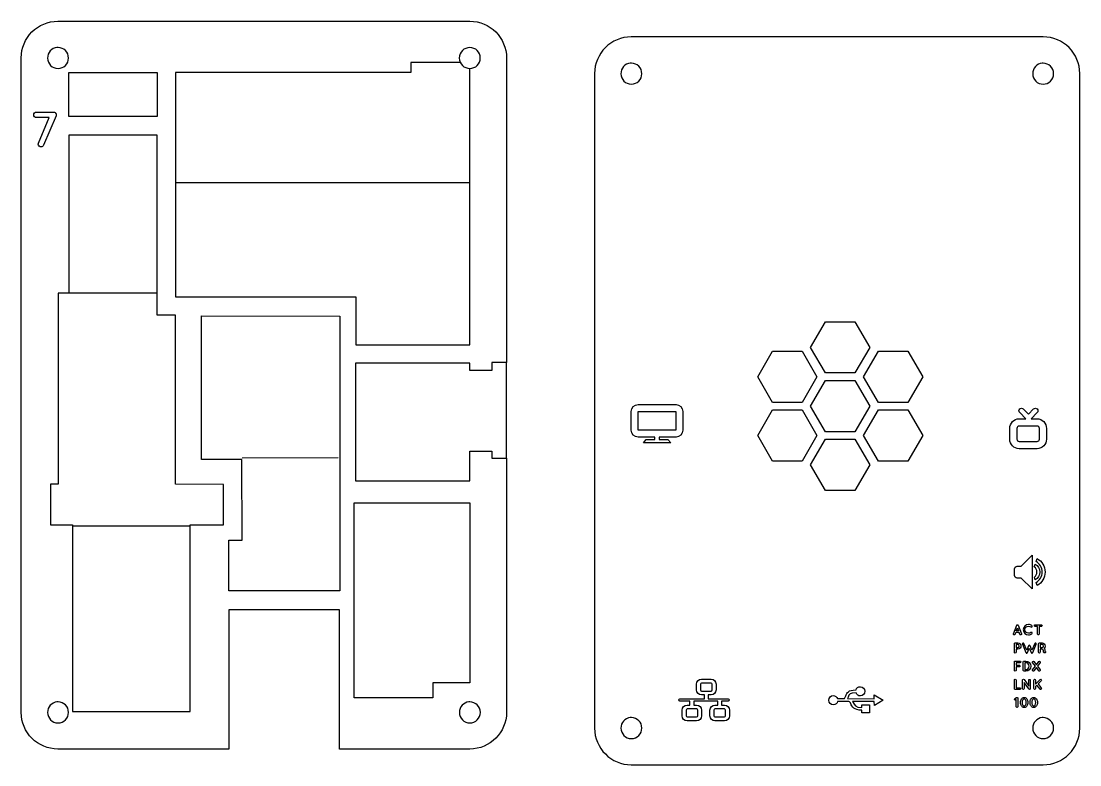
# Model space of a CAD drawing. Header units: millimetres. Extents: x -1309 to 1857, y -1546 to 39.
# Drawn here: x -424.3 to -280.3, y -478.2 to -377.1 of the extents above; entities that cross this region are included whole.
import ezdxf

# ---------------------------------------------------------------- set-up
doc = ezdxf.new("R2010")
doc.units = ezdxf.units.MM
doc.header["$LTSCALE"] = 0.5
doc.layers.add('svg6375', color=7, linetype='Continuous')

msp = doc.modelspace()

# ---------------------------------------------------------------- linework, layer by layer
at = {"layer": 'svg6375'}
for p, q in [((-417.8, -384.07), (-405.8, -384.07)), ((-417.8, -390.05), (-417.8, -384.07)), ((-417.8, -384.07), (-417.8, -384.07)), ((-405.8, -384.07), (-405.8, -390.05)), ((-405.8, -390.05), (-417.8, -390.05))]:
    msp.add_line(p, q, dxfattribs=at)
for points in [[(-364.57, -382.67), (-371.29, -382.67), (-371.29, -384.07), (-403.31, -384.07), (-403.31, -414.56), (-378.8, -414.56), (-378.79, -421.07), (-363.29, -421.07), (-363.29, -383.5)], [(-396.79, -440.07), (-403.3, -440.06), (-403.3, -436.57), (-403.3, -429.98), (-403.3, -417.06), (-403.3, -417.06), (-405.8, -417.06), (-405.8, -392.55), (-417.8, -392.55), (-417.8, -414.07), (-419.29, -414.07), (-419.29, -429.98), (-419.29, -436.57), (-419.29, -440.06), (-420.3, -440.06), (-420.3, -445.57), (-417.31, -445.57), (-417.31, -454.56), (-417.3, -454.56), (-417.31, -470.98), (-401.3, -470.98), (-401.3, -454.56), (-401.3, -448.07), (-401.3, -445.58), (-396.79, -445.58), (-396.79, -440.07)], [(-363.33, -399.04), (-403.35, -399.04)], [(-405.8, -414.07), (-417.8, -414.07)], [(-399.77, -417.13), (-380.95, -417.19), (-380.95, -454.56), (-396.05, -454.56), (-396.05, -447.64), (-394.25, -447.64), (-394.27, -436.69), (-399.79, -436.69), (-399.77, -417.13)], [(-314.92, -424.91), (-316.93, -421.43), (-314.92, -417.94), (-310.9, -417.94), (-308.89, -421.43), (-310.9, -424.91), (-314.92, -424.91)], [(-322.12, -428.91), (-324.13, -425.43), (-322.12, -421.94), (-318.1, -421.94), (-316.09, -425.43), (-318.1, -428.91), (-322.12, -428.91)], [(-307.72, -428.91), (-309.73, -425.43), (-307.72, -421.94), (-303.7, -421.94), (-301.69, -425.43), (-303.7, -428.91), (-307.72, -428.91)], [(-358.29, -436.5), (-358.29, -423.49)], [(-314.92, -432.91), (-316.93, -429.43), (-314.92, -425.94), (-310.9, -425.94), (-308.89, -429.43), (-310.9, -432.91), (-314.92, -432.91)], [(-335.25, -430.15), (-335.25, -432.69), (-340.39, -432.7), (-340.4, -430.16), (-335.25, -430.15)], [(-322.12, -436.91), (-324.13, -433.43), (-322.12, -429.94), (-318.1, -429.94), (-316.09, -433.43), (-318.1, -436.91), (-322.12, -436.91)], [(-307.72, -436.91), (-309.73, -433.43), (-307.72, -429.94), (-303.7, -429.94), (-301.69, -433.43), (-303.7, -436.91), (-307.72, -436.91)], [(-314.92, -440.91), (-316.93, -437.43), (-314.92, -433.94), (-310.9, -433.94), (-308.89, -437.43), (-310.9, -440.91), (-314.92, -440.91)], [(-381.2, -436.47), (-394.25, -436.52)], [(-379, -442.58), (-363.29, -442.57), (-363.29, -467.07), (-368.3, -467.07), (-368.3, -469.08), (-379, -469.08), (-379, -442.58)], [(-401.3, -445.73), (-417.23, -445.73)], [(-288.96, -460), (-288.8, -459.58), (-288.64, -460), (-288.96, -460)]]:
    msp.add_lwpolyline(points, dxfattribs=at)
for points, knots in [([(-419.3, -377.07), (-422.05, -377.07), (-424.3, -379.32), (-424.3, -382.07), (-424.3, -382.07), (-424.3, -471.08), (-424.3, -471.08), (-424.3, -473.83), (-422.05, -476.07), (-419.3, -476.07), (-419.3, -476.07), (-396.05, -476.07), (-396.05, -476.07), (-396.05, -476.07), (-396.05, -457.12), (-396.05, -457.12), (-396.05, -457.12), (-381, -457.12), (-381, -457.12), (-381, -457.12), (-381, -476.07), (-381, -476.07), (-381, -476.07), (-363.29, -476.07), (-363.29, -476.07), (-360.54, -476.07), (-358.29, -473.82), (-358.29, -471.07), (-358.29, -471.07), (-358.29, -436.5), (-358.29, -436.5), (-358.29, -436.5), (-360.29, -436.5), (-360.29, -436.5), (-360.29, -436.5), (-360.29, -435.55), (-360.29, -435.55), (-360.29, -435.55), (-363.29, -435.55), (-363.29, -435.55), (-363.29, -435.55), (-363.3, -439.58), (-363.3, -439.58), (-363.3, -439.58), (-378.84, -439.58), (-378.84, -439.58), (-378.84, -439.58), (-378.83, -423.57), (-378.83, -423.57), (-378.83, -423.57), (-363.29, -423.57), (-363.29, -423.57), (-363.29, -423.57), (-363.29, -424.6), (-363.29, -424.6), (-363.29, -424.6), (-360.29, -424.6), (-360.29, -424.6), (-360.29, -424.6), (-360.29, -423.49), (-360.29, -423.49), (-360.29, -423.49), (-358.29, -423.49), (-358.29, -423.49), (-358.29, -423.49), (-358.29, -382.07), (-358.29, -382.07), (-358.29, -379.32), (-360.54, -377.07), (-363.29, -377.07), (-363.29, -377.07), (-419.3, -377.07), (-419.3, -377.07)], [0, 0, 0, 0, 1, 1, 1, 2, 2, 2, 3, 3, 3, 4, 4, 4, 5, 5, 5, 6, 6, 6, 7, 7, 7, 8, 8, 8, 9, 9, 9, 10, 10, 10, 11, 11, 11, 12, 12, 12, 13, 13, 13, 14, 14, 14, 15, 15, 15, 16, 16, 16, 17, 17, 17, 18, 18, 18, 19, 19, 19, 20, 20, 20, 21, 21, 21, 22, 22, 22, 23, 23, 23, 24, 24, 24, 24]), ([(-419.43, -380.65), (-419.38, -380.64), (-419.33, -380.65), (-419.28, -380.65), (-418.49, -380.65), (-417.86, -381.29), (-417.86, -382.08), (-417.86, -382.86), (-418.49, -383.5), (-419.28, -383.5), (-420.07, -383.5), (-420.71, -382.86), (-420.71, -382.08), (-420.71, -381.34), (-420.15, -380.72), (-419.43, -380.65)], [0, 0, 0, 0, 1, 1, 1, 2, 2, 2, 3, 3, 3, 4, 4, 4, 5, 5, 5, 5]), ([(-363.28, -380.65), (-362.5, -380.65), (-361.86, -381.29), (-361.86, -382.08), (-361.86, -382.86), (-362.5, -383.5), (-363.28, -383.5), (-364.07, -383.5), (-364.71, -382.86), (-364.71, -382.08), (-364.71, -381.29), (-364.07, -380.65), (-363.28, -380.65)], [0, 0, 0, 0, 1, 1, 1, 2, 2, 2, 3, 3, 3, 4, 4, 4, 4]), ([(-341.46, -382.78), (-341.41, -382.78), (-341.36, -382.78), (-341.31, -382.78), (-340.52, -382.78), (-339.89, -383.42), (-339.89, -384.21), (-339.89, -385), (-340.52, -385.63), (-341.31, -385.63), (-342.1, -385.63), (-342.74, -385), (-342.74, -384.21), (-342.74, -383.47), (-342.18, -382.85), (-341.46, -382.78), (-341.46, -382.78), (-341.46, -382.78), (-341.46, -382.78)], [0, 0, 0, 0, 1, 1, 1, 2, 2, 2, 3, 3, 3, 4, 4, 4, 5, 5, 5, 6, 6, 6, 6]), ([(-285.46, -382.78), (-285.41, -382.78), (-285.36, -382.78), (-285.31, -382.78), (-284.53, -382.78), (-283.88, -383.42), (-283.88, -384.21), (-283.88, -385), (-284.53, -385.64), (-285.31, -385.64), (-286.1, -385.64), (-286.73, -385), (-286.73, -384.21), (-286.73, -383.47), (-286.18, -382.85), (-285.46, -382.78)], [0, 0, 0, 0, 1, 1, 1, 2, 2, 2, 3, 3, 3, 4, 4, 4, 5, 5, 5, 5]), ([(-419.54, -389.87), (-419.53, -389.82), (-419.53, -389.77), (-419.54, -389.72), (-419.54, -389.71), (-419.54, -389.7), (-419.55, -389.69), (-419.55, -389.68), (-419.56, -389.66), (-419.56, -389.65), (-419.57, -389.64), (-419.58, -389.63), (-419.58, -389.62), (-419.58, -389.61), (-419.59, -389.59), (-419.6, -389.59), (-419.6, -389.58), (-419.61, -389.57), (-419.62, -389.56), (-419.63, -389.55), (-419.64, -389.54), (-419.65, -389.53), (-419.65, -389.52), (-419.66, -389.51), (-419.67, -389.5), (-419.68, -389.5), (-419.69, -389.49), (-419.69, -389.48), (-419.74, -389.46), (-419.79, -389.44), (-419.84, -389.43), (-419.86, -389.42), (-419.88, -389.42), (-419.9, -389.42), (-419.9, -389.42), (-422.23, -389.42), (-422.23, -389.42), (-422.43, -389.42), (-422.6, -389.59), (-422.6, -389.8), (-422.6, -390), (-422.43, -390.18), (-422.23, -390.18), (-422.23, -390.18), (-420.48, -390.18), (-420.48, -390.18), (-420.48, -390.18), (-421.94, -393.65), (-421.94, -393.65), (-422.02, -393.83), (-421.93, -394.05), (-421.74, -394.14), (-421.69, -394.16), (-421.64, -394.16), (-421.6, -394.16), (-421.44, -394.16), (-421.31, -394.08), (-421.25, -393.94), (-421.25, -393.94), (-419.56, -389.94), (-419.56, -389.94), (-419.55, -389.92), (-419.54, -389.9), (-419.54, -389.87)], [0, 0, 0, 0, 1, 1, 1, 2, 2, 2, 3, 3, 3, 4, 4, 4, 5, 5, 5, 6, 6, 6, 7, 7, 7, 8, 8, 8, 9, 9, 9, 10, 10, 10, 11, 11, 11, 12, 12, 12, 13, 13, 13, 14, 14, 14, 15, 15, 15, 16, 16, 16, 17, 17, 17, 18, 18, 18, 19, 19, 19, 20, 20, 20, 21, 21, 21, 21]), ([(-340.4, -429.21), (-340.9, -429.21), (-341.32, -429.63), (-341.32, -430.15), (-341.32, -430.15), (-341.32, -432.7), (-341.32, -432.7), (-341.32, -433.22), (-340.9, -433.65), (-340.4, -433.65), (-340.4, -433.65), (-338.13, -433.65), (-338.13, -433.65), (-338.13, -433.65), (-338.13, -433.95), (-338.13, -433.95), (-338.13, -433.95), (-339.3, -433.95), (-339.3, -433.95), (-339.3, -433.95), (-339.67, -434.4), (-339.67, -434.4), (-339.67, -434.4), (-335.96, -434.4), (-335.96, -434.4), (-335.96, -434.4), (-336.34, -433.95), (-336.34, -433.95), (-336.34, -433.95), (-337.51, -433.95), (-337.51, -433.95), (-337.51, -433.95), (-337.51, -433.65), (-337.51, -433.65), (-337.51, -433.65), (-335.24, -433.65), (-335.24, -433.65), (-334.73, -433.65), (-334.32, -433.22), (-334.32, -432.7), (-334.32, -432.7), (-334.32, -430.15), (-334.32, -430.15), (-334.32, -429.63), (-334.73, -429.21), (-335.24, -429.21), (-335.24, -429.21), (-340.4, -429.21), (-340.4, -429.21)], [0, 0, 0, 0, 1, 1, 1, 2, 2, 2, 3, 3, 3, 4, 4, 4, 5, 5, 5, 6, 6, 6, 7, 7, 7, 8, 8, 8, 9, 9, 9, 10, 10, 10, 11, 11, 11, 12, 12, 12, 13, 13, 13, 14, 14, 14, 15, 15, 15, 16, 16, 16, 16]), ([(-288.26, -429.71), (-288.35, -429.71), (-288.43, -429.74), (-288.5, -429.81), (-288.63, -429.95), (-288.63, -430.17), (-288.5, -430.31), (-288.5, -430.31), (-287.68, -431.14), (-287.68, -431.14), (-287.68, -431.14), (-288.57, -431.14), (-288.57, -431.14), (-289.27, -431.14), (-289.85, -431.74), (-289.85, -432.46), (-289.85, -432.46), (-289.85, -433.91), (-289.85, -433.91), (-289.85, -434.63), (-289.27, -435.22), (-288.57, -435.22), (-288.57, -435.22), (-286.14, -435.22), (-286.14, -435.22), (-285.43, -435.22), (-284.86, -434.63), (-284.86, -433.91), (-284.86, -433.91), (-284.86, -432.46), (-284.86, -432.46), (-284.86, -431.74), (-285.43, -431.14), (-286.14, -431.14), (-286.14, -431.14), (-286.95, -431.14), (-286.95, -431.14), (-286.95, -431.14), (-286.13, -430.31), (-286.13, -430.31), (-285.99, -430.17), (-285.99, -429.95), (-286.13, -429.81), (-286.26, -429.68), (-286.48, -429.68), (-286.61, -429.81), (-286.61, -429.81), (-287.32, -430.54), (-287.32, -430.54), (-287.32, -430.54), (-288.01, -429.81), (-288.01, -429.81), (-288.08, -429.74), (-288.17, -429.71), (-288.26, -429.71)], [0, 0, 0, 0, 1, 1, 1, 2, 2, 2, 3, 3, 3, 4, 4, 4, 5, 5, 5, 6, 6, 6, 7, 7, 7, 8, 8, 8, 9, 9, 9, 10, 10, 10, 11, 11, 11, 12, 12, 12, 13, 13, 13, 14, 14, 14, 15, 15, 15, 16, 16, 16, 17, 17, 17, 18, 18, 18, 18]), ([(-288.57, -432.13), (-288.57, -432.13), (-286.14, -432.13), (-286.14, -432.13), (-285.96, -432.13), (-285.82, -432.28), (-285.82, -432.46), (-285.82, -432.46), (-285.82, -433.91), (-285.82, -433.91), (-285.82, -434.09), (-285.96, -434.23), (-286.14, -434.23), (-286.14, -434.23), (-288.57, -434.23), (-288.57, -434.23), (-288.74, -434.23), (-288.89, -434.08), (-288.89, -433.91), (-288.89, -433.91), (-288.89, -432.46), (-288.89, -432.46), (-288.89, -432.28), (-288.74, -432.13), (-288.57, -432.13)], [0, 0, 0, 0, 1, 1, 1, 2, 2, 2, 3, 3, 3, 4, 4, 4, 5, 5, 5, 6, 6, 6, 7, 7, 7, 8, 8, 8, 8]), ([(-288.32, -451.21), (-288.32, -451.21), (-288.85, -451.21), (-288.85, -451.21), (-289.04, -451.21), (-289.2, -451.37), (-289.2, -451.56), (-289.2, -451.56), (-289.2, -452.45), (-289.2, -452.45), (-289.2, -452.65), (-289.04, -452.81), (-288.85, -452.81), (-288.85, -452.81), (-288.3, -452.81), (-288.3, -452.81), (-288.3, -452.81), (-286.8, -454.26), (-286.8, -454.26), (-286.8, -454.26), (-286.8, -449.71), (-286.8, -449.71), (-286.8, -449.71), (-288.32, -451.19), (-288.32, -451.19), (-288.32, -451.19), (-288.32, -451.21), (-288.32, -451.21)], [0, 0, 0, 0, 1, 1, 1, 2, 2, 2, 3, 3, 3, 4, 4, 4, 5, 5, 5, 6, 6, 6, 7, 7, 7, 8, 8, 8, 9, 9, 9, 9]), ([(-286.13, -450.17), (-286.13, -450.17), (-286.27, -450.56), (-286.27, -450.56), (-285.78, -450.84), (-285.44, -451.37), (-285.44, -451.99), (-285.44, -452.6), (-285.78, -453.13), (-286.26, -453.41), (-286.26, -453.41), (-286.13, -453.81), (-286.13, -453.81), (-285.49, -453.48), (-285.04, -452.78), (-285.04, -451.99), (-285.04, -451.19), (-285.49, -450.51), (-286.13, -450.17)], [0, 0, 0, 0, 1, 1, 1, 2, 2, 2, 3, 3, 3, 4, 4, 4, 5, 5, 5, 6, 6, 6, 6]), ([(-285.78, -451.99), (-285.78, -451.53), (-286.03, -451.13), (-286.39, -450.92), (-286.39, -450.92), (-286.52, -451.28), (-286.52, -451.28), (-286.3, -451.44), (-286.15, -451.7), (-286.15, -451.99), (-286.15, -452.27), (-286.29, -452.52), (-286.5, -452.67), (-286.5, -452.67), (-286.38, -453.05), (-286.38, -453.05), (-286.02, -452.84), (-285.78, -452.44), (-285.78, -451.99)], [0, 0, 0, 0, 1, 1, 1, 2, 2, 2, 3, 3, 3, 4, 4, 4, 5, 5, 5, 6, 6, 6, 6]), ([(-288.46, -460.48), (-288.45, -460.52), (-288.41, -460.55), (-288.36, -460.55), (-288.35, -460.55), (-288.34, -460.54), (-288.33, -460.54), (-288.27, -460.52), (-288.24, -460.45), (-288.26, -460.4), (-288.26, -460.4), (-288.7, -459.23), (-288.7, -459.23), (-288.71, -459.19), (-288.76, -459.16), (-288.8, -459.16), (-288.85, -459.16), (-288.89, -459.19), (-288.91, -459.23), (-288.91, -459.23), (-289.34, -460.4), (-289.34, -460.4), (-289.36, -460.45), (-289.34, -460.52), (-289.28, -460.54), (-289.27, -460.54), (-289.25, -460.55), (-289.24, -460.55), (-289.2, -460.55), (-289.16, -460.52), (-289.14, -460.48), (-289.14, -460.48), (-289.04, -460.22), (-289.04, -460.22), (-289.04, -460.22), (-288.56, -460.22), (-288.56, -460.22), (-288.56, -460.22), (-288.46, -460.48), (-288.46, -460.48)], [0, 0, 0, 0, 1, 1, 1, 2, 2, 2, 3, 3, 3, 4, 4, 4, 5, 5, 5, 6, 6, 6, 7, 7, 7, 8, 8, 8, 9, 9, 9, 10, 10, 10, 11, 11, 11, 12, 12, 12, 13, 13, 13, 13]), ([(-287.29, -460.55), (-287.12, -460.55), (-286.96, -460.49), (-286.83, -460.39), (-286.79, -460.35), (-286.78, -460.28), (-286.81, -460.23), (-286.85, -460.19), (-286.93, -460.18), (-286.97, -460.21), (-287.06, -460.28), (-287.17, -460.32), (-287.29, -460.32), (-287.43, -460.32), (-287.55, -460.26), (-287.65, -460.18), (-287.74, -460.09), (-287.79, -459.97), (-287.79, -459.83), (-287.79, -459.7), (-287.74, -459.58), (-287.65, -459.49), (-287.55, -459.4), (-287.43, -459.35), (-287.29, -459.35), (-287.17, -459.35), (-287.06, -459.39), (-286.97, -459.46), (-286.93, -459.49), (-286.85, -459.48), (-286.81, -459.43), (-286.78, -459.39), (-286.79, -459.32), (-286.83, -459.28), (-286.96, -459.18), (-287.12, -459.12), (-287.29, -459.12), (-287.69, -459.13), (-288.01, -459.44), (-288.02, -459.83), (-288.01, -460.23), (-287.69, -460.54), (-287.29, -460.54)], [0, 0, 0, 0, 1, 1, 1, 2, 2, 2, 3, 3, 3, 4, 4, 4, 5, 5, 5, 6, 6, 6, 7, 7, 7, 8, 8, 8, 9, 9, 9, 10, 10, 10, 11, 11, 11, 12, 12, 12, 13, 13, 13, 14, 14, 14, 14]), ([(-285.44, -459.27), (-285.44, -459.21), (-285.49, -459.16), (-285.55, -459.16), (-285.55, -459.16), (-286.39, -459.16), (-286.39, -459.16), (-286.45, -459.16), (-286.5, -459.21), (-286.5, -459.27), (-286.5, -459.33), (-286.45, -459.38), (-286.39, -459.38), (-286.39, -459.38), (-286.08, -459.38), (-286.08, -459.38), (-286.08, -459.38), (-286.08, -460.44), (-286.08, -460.44), (-286.08, -460.5), (-286.03, -460.54), (-285.97, -460.54), (-285.91, -460.54), (-285.86, -460.5), (-285.86, -460.44), (-285.86, -460.44), (-285.86, -459.38), (-285.86, -459.38), (-285.86, -459.38), (-285.55, -459.38), (-285.55, -459.38), (-285.49, -459.38), (-285.44, -459.33), (-285.44, -459.27)], [0, 0, 0, 0, 1, 1, 1, 2, 2, 2, 3, 3, 3, 4, 4, 4, 5, 5, 5, 6, 6, 6, 7, 7, 7, 8, 8, 8, 9, 9, 9, 10, 10, 10, 11, 11, 11, 11]), ([(-288.33, -462.06), (-288.33, -461.82), (-288.52, -461.63), (-288.75, -461.63), (-288.75, -461.63), (-289.11, -461.63), (-289.11, -461.63), (-289.11, -461.63), (-289.11, -461.63), (-289.11, -461.63), (-289.17, -461.63), (-289.22, -461.68), (-289.22, -461.74), (-289.22, -461.74), (-289.22, -462.91), (-289.22, -462.91), (-289.22, -462.97), (-289.17, -463.01), (-289.11, -463.01), (-289.05, -463.01), (-289, -462.97), (-289, -462.91), (-289, -462.91), (-289, -462.48), (-289, -462.48), (-289, -462.48), (-288.76, -462.48), (-288.76, -462.48), (-288.52, -462.48), (-288.33, -462.29), (-288.33, -462.06)], [0, 0, 0, 0, 1, 1, 1, 2, 2, 2, 3, 3, 3, 4, 4, 4, 5, 5, 5, 6, 6, 6, 7, 7, 7, 8, 8, 8, 9, 9, 9, 10, 10, 10, 10]), ([(-289, -461.85), (-289, -461.85), (-288.76, -461.85), (-288.76, -461.85), (-288.64, -461.85), (-288.55, -461.94), (-288.55, -462.06), (-288.55, -462.17), (-288.64, -462.26), (-288.76, -462.26), (-288.76, -462.26), (-289, -462.26), (-289, -462.26), (-289, -462.26), (-289, -461.85), (-289, -461.85)], [0, 0, 0, 0, 1, 1, 1, 2, 2, 2, 3, 3, 3, 4, 4, 4, 5, 5, 5, 5]), ([(-286.31, -461.66), (-286.37, -461.63), (-286.43, -461.66), (-286.45, -461.71), (-286.45, -461.71), (-286.84, -462.63), (-286.84, -462.63), (-286.84, -462.63), (-287.09, -462.02), (-287.09, -462.02), (-287.11, -461.98), (-287.15, -461.95), (-287.2, -461.95), (-287.24, -461.95), (-287.28, -461.98), (-287.3, -462.02), (-287.3, -462.02), (-287.55, -462.63), (-287.55, -462.63), (-287.55, -462.63), (-287.94, -461.71), (-287.94, -461.71), (-287.96, -461.66), (-288.03, -461.63), (-288.08, -461.66), (-288.14, -461.68), (-288.16, -461.74), (-288.14, -461.8), (-288.14, -461.8), (-287.65, -462.95), (-287.65, -462.95), (-287.65, -462.95), (-287.65, -462.96), (-287.64, -462.97), (-287.64, -462.97), (-287.64, -462.97), (-287.64, -462.97), (-287.64, -462.97), (-287.64, -462.98), (-287.63, -462.98), (-287.63, -462.98), (-287.63, -462.98), (-287.63, -462.98), (-287.62, -462.99), (-287.62, -462.99), (-287.62, -463), (-287.62, -463), (-287.61, -463), (-287.61, -463), (-287.61, -463), (-287.6, -463), (-287.6, -463.01), (-287.59, -463.01), (-287.59, -463.01), (-287.59, -463.01), (-287.59, -463.01), (-287.58, -463.01), (-287.58, -463.01), (-287.58, -463.01), (-287.57, -463.01), (-287.57, -463.01), (-287.57, -463.01), (-287.56, -463.01), (-287.55, -463.01), (-287.55, -463.01), (-287.54, -463.01), (-287.53, -463.01), (-287.53, -463.01), (-287.53, -463.01), (-287.53, -463.01), (-287.52, -463.01), (-287.52, -463.01), (-287.51, -463.01), (-287.51, -463.01), (-287.51, -463.01), (-287.51, -463.01), (-287.51, -463.01), (-287.51, -463.01), (-287.51, -463.01), (-287.5, -463), (-287.5, -463), (-287.49, -463), (-287.49, -463), (-287.49, -463), (-287.49, -463), (-287.48, -462.99), (-287.48, -462.99), (-287.48, -462.98), (-287.48, -462.98), (-287.47, -462.98), (-287.47, -462.98), (-287.47, -462.98), (-287.46, -462.97), (-287.46, -462.97), (-287.46, -462.97), (-287.46, -462.97), (-287.46, -462.97), (-287.45, -462.96), (-287.45, -462.95), (-287.45, -462.95), (-287.45, -462.95), (-287.19, -462.33), (-287.19, -462.33), (-287.19, -462.33), (-286.93, -462.95), (-286.93, -462.95), (-286.93, -462.95), (-286.93, -462.96), (-286.92, -462.97), (-286.92, -462.97), (-286.92, -462.97), (-286.92, -462.97), (-286.92, -462.97), (-286.91, -462.98), (-286.91, -462.98), (-286.91, -462.98), (-286.91, -462.98), (-286.91, -462.98), (-286.9, -462.99), (-286.9, -462.99), (-286.89, -463), (-286.89, -463), (-286.89, -463), (-286.89, -463), (-286.89, -463), (-286.88, -463), (-286.87, -463.01), (-286.87, -463.01), (-286.87, -463.01), (-286.87, -463.01), (-286.87, -463.01), (-286.86, -463.01), (-286.86, -463.01), (-286.86, -463.01), (-286.85, -463.01), (-286.85, -463.01), (-286.84, -463.01), (-286.84, -463.01), (-286.83, -463.01), (-286.82, -463.01), (-286.82, -463.01), (-286.81, -463.01), (-286.81, -463.01), (-286.81, -463.01), (-286.81, -463.01), (-286.8, -463.01), (-286.8, -463.01), (-286.79, -463.01), (-286.79, -463.01), (-286.79, -463.01), (-286.79, -463.01), (-286.79, -463.01), (-286.79, -463.01), (-286.79, -463.01), (-286.78, -463), (-286.77, -463), (-286.77, -463), (-286.77, -463), (-286.77, -463), (-286.77, -463), (-286.76, -462.99), (-286.76, -462.99), (-286.75, -462.98), (-286.75, -462.98), (-286.75, -462.98), (-286.75, -462.98), (-286.74, -462.98), (-286.74, -462.97), (-286.74, -462.97), (-286.74, -462.97), (-286.74, -462.97), (-286.74, -462.97), (-286.73, -462.96), (-286.73, -462.95), (-286.73, -462.95), (-286.73, -462.95), (-286.24, -461.8), (-286.24, -461.8), (-286.22, -461.74), (-286.24, -461.68), (-286.3, -461.66)], [0, 0, 0, 0, 1, 1, 1, 2, 2, 2, 3, 3, 3, 4, 4, 4, 5, 5, 5, 6, 6, 6, 7, 7, 7, 8, 8, 8, 9, 9, 9, 10, 10, 10, 11, 11, 11, 12, 12, 12, 13, 13, 13, 14, 14, 14, 15, 15, 15, 16, 16, 16, 17, 17, 17, 18, 18, 18, 19, 19, 19, 20, 20, 20, 21, 21, 21, 22, 22, 22, 23, 23, 23, 24, 24, 24, 25, 25, 25, 26, 26, 26, 27, 27, 27, 28, 28, 28, 29, 29, 29, 30, 30, 30, 31, 31, 31, 32, 32, 32, 33, 33, 33, 34, 34, 34, 35, 35, 35, 36, 36, 36, 37, 37, 37, 38, 38, 38, 39, 39, 39, 40, 40, 40, 41, 41, 41, 42, 42, 42, 43, 43, 43, 44, 44, 44, 45, 45, 45, 46, 46, 46, 47, 47, 47, 48, 48, 48, 49, 49, 49, 50, 50, 50, 51, 51, 51, 52, 52, 52, 53, 53, 53, 54, 54, 54, 55, 55, 55, 56, 56, 56, 57, 57, 57, 58, 58, 58, 59, 59, 59, 60, 60, 60, 60]), ([(-285.05, -462.78), (-285.06, -462.76), (-285.06, -462.73), (-285.06, -462.67), (-285.06, -462.58), (-285.09, -462.51), (-285.13, -462.45), (-285.14, -462.42), (-285.17, -462.4), (-285.19, -462.38), (-285.1, -462.3), (-285.04, -462.19), (-285.04, -462.06), (-285.04, -461.82), (-285.23, -461.63), (-285.46, -461.63), (-285.46, -461.63), (-285.81, -461.63), (-285.81, -461.63), (-285.81, -461.63), (-285.82, -461.63), (-285.82, -461.63), (-285.88, -461.63), (-285.93, -461.68), (-285.93, -461.74), (-285.93, -461.74), (-285.93, -462.91), (-285.93, -462.91), (-285.93, -462.97), (-285.88, -463.01), (-285.82, -463.01), (-285.76, -463.01), (-285.71, -462.97), (-285.71, -462.91), (-285.71, -462.91), (-285.71, -462.48), (-285.71, -462.48), (-285.71, -462.48), (-285.47, -462.48), (-285.47, -462.48), (-285.46, -462.48), (-285.4, -462.5), (-285.36, -462.52), (-285.34, -462.54), (-285.32, -462.56), (-285.3, -462.58), (-285.29, -462.6), (-285.28, -462.63), (-285.28, -462.67), (-285.28, -462.78), (-285.27, -462.85), (-285.24, -462.9), (-285.22, -462.93), (-285.2, -462.96), (-285.18, -462.97), (-285.15, -462.99), (-285.12, -463), (-285.1, -463), (-285.1, -463), (-285.1, -463), (-285.1, -463), (-285.08, -463), (-285.06, -462.99), (-285.05, -462.99), (-284.99, -462.97), (-284.96, -462.91), (-284.98, -462.85), (-285, -462.82), (-285.02, -462.79), (-285.05, -462.78)], [0, 0, 0, 0, 1, 1, 1, 2, 2, 2, 3, 3, 3, 4, 4, 4, 5, 5, 5, 6, 6, 6, 7, 7, 7, 8, 8, 8, 9, 9, 9, 10, 10, 10, 11, 11, 11, 12, 12, 12, 13, 13, 13, 14, 14, 14, 15, 15, 15, 16, 16, 16, 17, 17, 17, 18, 18, 18, 19, 19, 19, 20, 20, 20, 21, 21, 21, 22, 22, 22, 23, 23, 23, 23]), ([(-285.46, -462.26), (-285.46, -462.26), (-285.71, -462.26), (-285.71, -462.26), (-285.71, -462.26), (-285.71, -461.85), (-285.71, -461.85), (-285.71, -461.85), (-285.46, -461.85), (-285.46, -461.85), (-285.35, -461.85), (-285.26, -461.94), (-285.26, -462.06), (-285.26, -462.17), (-285.35, -462.26), (-285.46, -462.26)], [0, 0, 0, 0, 1, 1, 1, 2, 2, 2, 3, 3, 3, 4, 4, 4, 5, 5, 5, 5]), ([(-289.11, -465.48), (-289.05, -465.48), (-289, -465.43), (-289, -465.38), (-289, -465.38), (-289, -464.9), (-289, -464.9), (-289, -464.9), (-288.54, -464.9), (-288.54, -464.9), (-288.48, -464.9), (-288.43, -464.85), (-288.43, -464.79), (-288.43, -464.73), (-288.48, -464.68), (-288.54, -464.68), (-288.54, -464.68), (-289, -464.68), (-289, -464.68), (-289, -464.68), (-289, -464.32), (-289, -464.32), (-289, -464.32), (-288.46, -464.32), (-288.46, -464.32), (-288.4, -464.32), (-288.35, -464.27), (-288.35, -464.21), (-288.35, -464.15), (-288.4, -464.1), (-288.46, -464.1), (-288.46, -464.1), (-289.1, -464.1), (-289.1, -464.1), (-289.1, -464.1), (-289.11, -464.1), (-289.11, -464.1), (-289.11, -464.1), (-289.11, -464.1), (-289.11, -464.1), (-289.17, -464.1), (-289.22, -464.15), (-289.22, -464.21), (-289.22, -464.21), (-289.22, -465.38), (-289.22, -465.38), (-289.22, -465.43), (-289.17, -465.48), (-289.11, -465.48)], [0, 0, 0, 0, 1, 1, 1, 2, 2, 2, 3, 3, 3, 4, 4, 4, 5, 5, 5, 6, 6, 6, 7, 7, 7, 8, 8, 8, 9, 9, 9, 10, 10, 10, 11, 11, 11, 12, 12, 12, 13, 13, 13, 14, 14, 14, 15, 15, 15, 16, 16, 16, 16]), ([(-287.91, -465.48), (-287.91, -465.48), (-287.91, -465.48), (-287.91, -465.48), (-287.91, -465.48), (-287.68, -465.48), (-287.68, -465.48), (-287.3, -465.48), (-286.99, -465.17), (-286.99, -464.79), (-286.99, -464.41), (-287.3, -464.1), (-287.68, -464.1), (-287.68, -464.1), (-287.91, -464.1), (-287.91, -464.1), (-287.97, -464.1), (-288.02, -464.15), (-288.02, -464.21), (-288.02, -464.21), (-288.02, -465.38), (-288.02, -465.38), (-288.02, -465.43), (-287.97, -465.48), (-287.91, -465.48)], [0, 0, 0, 0, 1, 1, 1, 2, 2, 2, 3, 3, 3, 4, 4, 4, 5, 5, 5, 6, 6, 6, 7, 7, 7, 8, 8, 8, 8]), ([(-287.8, -464.32), (-287.8, -464.32), (-287.68, -464.32), (-287.68, -464.32), (-287.42, -464.32), (-287.21, -464.53), (-287.21, -464.79), (-287.21, -465.05), (-287.42, -465.26), (-287.68, -465.27), (-287.68, -465.27), (-287.8, -465.27), (-287.8, -465.27), (-287.8, -465.27), (-287.8, -464.32), (-287.8, -464.32)], [0, 0, 0, 0, 1, 1, 1, 2, 2, 2, 3, 3, 3, 4, 4, 4, 5, 5, 5, 5]), ([(-285.74, -464.14), (-285.79, -464.1), (-285.86, -464.11), (-285.89, -464.16), (-285.89, -464.16), (-286.23, -464.62), (-286.23, -464.62), (-286.23, -464.62), (-286.56, -464.16), (-286.56, -464.16), (-286.59, -464.11), (-286.66, -464.1), (-286.71, -464.14), (-286.76, -464.17), (-286.77, -464.24), (-286.74, -464.29), (-286.74, -464.29), (-286.36, -464.8), (-286.36, -464.8), (-286.36, -464.8), (-286.74, -465.31), (-286.74, -465.31), (-286.77, -465.36), (-286.76, -465.43), (-286.71, -465.46), (-286.69, -465.48), (-286.67, -465.48), (-286.65, -465.48), (-286.61, -465.48), (-286.58, -465.47), (-286.56, -465.44), (-286.56, -465.44), (-286.23, -464.98), (-286.23, -464.98), (-286.23, -464.98), (-285.89, -465.44), (-285.89, -465.44), (-285.87, -465.47), (-285.84, -465.48), (-285.81, -465.48), (-285.78, -465.48), (-285.76, -465.48), (-285.74, -465.46), (-285.69, -465.43), (-285.68, -465.36), (-285.72, -465.31), (-285.72, -465.31), (-286.09, -464.8), (-286.09, -464.8), (-286.09, -464.8), (-285.72, -464.29), (-285.72, -464.29), (-285.68, -464.24), (-285.69, -464.17), (-285.74, -464.14)], [0, 0, 0, 0, 1, 1, 1, 2, 2, 2, 3, 3, 3, 4, 4, 4, 5, 5, 5, 6, 6, 6, 7, 7, 7, 8, 8, 8, 9, 9, 9, 10, 10, 10, 11, 11, 11, 12, 12, 12, 13, 13, 13, 14, 14, 14, 15, 15, 15, 16, 16, 16, 17, 17, 17, 18, 18, 18, 18]), ([(-331.76, -466.55), (-332.14, -466.55), (-332.44, -466.87), (-332.44, -467.26), (-332.44, -467.26), (-332.44, -468.02), (-332.44, -468.02), (-332.44, -468.4), (-332.14, -468.71), (-331.76, -468.71), (-331.76, -468.71), (-331.38, -468.71), (-331.38, -468.71), (-331.38, -468.71), (-331.38, -469.21), (-331.38, -469.21), (-331.38, -469.21), (-331.37, -469.22), (-331.37, -469.23), (-331.37, -469.23), (-333.06, -469.23), (-333.06, -469.23), (-333.07, -469.22), (-333.08, -469.23), (-333.08, -469.23), (-333.09, -469.23), (-333.1, -469.22), (-333.11, -469.23), (-333.11, -469.23), (-334.7, -469.23), (-334.7, -469.23), (-334.79, -469.23), (-334.86, -469.3), (-334.86, -469.39), (-334.86, -469.48), (-334.79, -469.55), (-334.7, -469.55), (-334.7, -469.55), (-333.35, -469.55), (-333.35, -469.55), (-333.35, -469.55), (-333.35, -470.08), (-333.35, -470.08), (-333.35, -470.08), (-333.73, -470.08), (-333.73, -470.08), (-334.1, -470.08), (-334.41, -470.39), (-334.41, -470.78), (-334.41, -470.78), (-334.41, -471.55), (-334.41, -471.55), (-334.41, -471.93), (-334.1, -472.24), (-333.73, -472.24), (-333.73, -472.24), (-332.44, -472.24), (-332.44, -472.24), (-332.06, -472.24), (-331.76, -471.93), (-331.76, -471.55), (-331.76, -471.55), (-331.76, -470.78), (-331.76, -470.78), (-331.76, -470.39), (-332.06, -470.08), (-332.44, -470.08), (-332.44, -470.08), (-332.82, -470.08), (-332.82, -470.08), (-332.82, -470.08), (-332.82, -469.55), (-332.82, -469.55), (-332.82, -469.55), (-329.56, -469.55), (-329.56, -469.55), (-329.56, -469.55), (-329.56, -470.08), (-329.56, -470.08), (-329.56, -470.08), (-329.94, -470.08), (-329.94, -470.08), (-330.32, -470.08), (-330.62, -470.39), (-330.62, -470.78), (-330.62, -470.78), (-330.62, -471.55), (-330.62, -471.55), (-330.62, -471.93), (-330.32, -472.24), (-329.94, -472.24), (-329.94, -472.24), (-328.66, -472.24), (-328.66, -472.24), (-328.28, -472.24), (-327.98, -471.93), (-327.98, -471.55), (-327.98, -471.55), (-327.98, -470.78), (-327.98, -470.78), (-327.98, -470.39), (-328.28, -470.08), (-328.66, -470.08), (-328.66, -470.08), (-329.04, -470.08), (-329.04, -470.08), (-329.04, -470.08), (-329.04, -469.55), (-329.04, -469.55), (-329.04, -469.55), (-328.16, -469.55), (-328.16, -469.55), (-328.08, -469.55), (-328, -469.48), (-328, -469.39), (-328, -469.3), (-328.08, -469.23), (-328.16, -469.23), (-328.16, -469.23), (-329.28, -469.23), (-329.28, -469.23), (-329.29, -469.22), (-329.29, -469.23), (-329.3, -469.23), (-329.31, -469.23), (-329.32, -469.22), (-329.33, -469.23), (-329.33, -469.23), (-330.86, -469.23), (-330.86, -469.23), (-330.86, -469.22), (-330.85, -469.21), (-330.85, -469.21), (-330.85, -469.21), (-330.85, -468.71), (-330.85, -468.71), (-330.85, -468.71), (-330.47, -468.71), (-330.47, -468.71), (-330.1, -468.71), (-329.8, -468.4), (-329.8, -468.02), (-329.8, -468.02), (-329.8, -467.26), (-329.8, -467.26), (-329.8, -466.87), (-330.1, -466.55), (-330.47, -466.55), (-330.47, -466.55), (-331.76, -466.55), (-331.76, -466.55)], [0, 0, 0, 0, 1, 1, 1, 2, 2, 2, 3, 3, 3, 4, 4, 4, 5, 5, 5, 6, 6, 6, 7, 7, 7, 8, 8, 8, 9, 9, 9, 10, 10, 10, 11, 11, 11, 12, 12, 12, 13, 13, 13, 14, 14, 14, 15, 15, 15, 16, 16, 16, 17, 17, 17, 18, 18, 18, 19, 19, 19, 20, 20, 20, 21, 21, 21, 22, 22, 22, 23, 23, 23, 24, 24, 24, 25, 25, 25, 26, 26, 26, 27, 27, 27, 28, 28, 28, 29, 29, 29, 30, 30, 30, 31, 31, 31, 32, 32, 32, 33, 33, 33, 34, 34, 34, 35, 35, 35, 36, 36, 36, 37, 37, 37, 38, 38, 38, 39, 39, 39, 40, 40, 40, 41, 41, 41, 42, 42, 42, 43, 43, 43, 44, 44, 44, 45, 45, 45, 46, 46, 46, 47, 47, 47, 48, 48, 48, 49, 49, 49, 50, 50, 50, 50]), ([(-331.76, -467.1), (-331.76, -467.1), (-330.47, -467.1), (-330.47, -467.1), (-330.39, -467.1), (-330.32, -467.17), (-330.32, -467.26), (-330.32, -467.26), (-330.32, -468.02), (-330.32, -468.02), (-330.32, -468.11), (-330.39, -468.18), (-330.47, -468.18), (-330.47, -468.18), (-331.76, -468.18), (-331.76, -468.18), (-331.85, -468.18), (-331.91, -468.11), (-331.91, -468.02), (-331.91, -468.02), (-331.91, -467.26), (-331.91, -467.26), (-331.91, -467.17), (-331.85, -467.1), (-331.76, -467.1)], [0, 0, 0, 0, 1, 1, 1, 2, 2, 2, 3, 3, 3, 4, 4, 4, 5, 5, 5, 6, 6, 6, 7, 7, 7, 8, 8, 8, 8]), ([(-310.17, -467.59), (-310.45, -467.59), (-310.69, -467.77), (-310.76, -468.03), (-311.85, -468.04), (-311.97, -468.37), (-312.16, -468.85), (-312.2, -468.96), (-312.25, -469.08), (-312.32, -469.21), (-312.32, -469.21), (-313.28, -469.21), (-313.28, -469.21), (-313.37, -468.97), (-313.6, -468.79), (-313.86, -468.79), (-314.2, -468.79), (-314.47, -469.08), (-314.47, -469.43), (-314.47, -469.78), (-314.2, -470.06), (-313.86, -470.06), (-313.58, -470.06), (-313.33, -469.86), (-313.26, -469.6), (-313.26, -469.6), (-311.72, -469.6), (-311.72, -469.6), (-311.61, -469.64), (-311.55, -469.76), (-311.48, -469.9), (-311.28, -470.29), (-311.04, -470.78), (-309.98, -470.8), (-309.98, -470.8), (-309.98, -471.12), (-309.98, -471.12), (-309.98, -471.12), (-308.94, -471.12), (-308.94, -471.12), (-308.94, -471.12), (-308.94, -470.06), (-308.94, -470.06), (-308.94, -470.06), (-309.98, -470.06), (-309.98, -470.06), (-309.98, -470.06), (-309.98, -470.42), (-309.98, -470.42), (-310.82, -470.41), (-311.01, -470.04), (-311.16, -469.74), (-311.19, -469.69), (-311.21, -469.65), (-311.23, -469.6), (-311.23, -469.6), (-308.27, -469.6), (-308.27, -469.6), (-308.27, -469.6), (-308.26, -470.13), (-308.26, -470.13), (-308.26, -470.13), (-307.05, -469.4), (-307.05, -469.4), (-307.05, -469.4), (-308.27, -468.7), (-308.27, -468.7), (-308.27, -468.7), (-308.27, -469.22), (-308.27, -469.22), (-308.27, -469.22), (-311.92, -469.21), (-311.92, -469.21), (-311.89, -469.13), (-311.86, -469.06), (-311.83, -468.99), (-311.7, -468.64), (-311.61, -468.41), (-310.75, -468.41), (-310.67, -468.66), (-310.44, -468.84), (-310.17, -468.84), (-309.83, -468.84), (-309.56, -468.56), (-309.56, -468.21), (-309.56, -467.87), (-309.83, -467.59), (-310.17, -467.59)], [0, 0, 0, 0, 1, 1, 1, 2, 2, 2, 3, 3, 3, 4, 4, 4, 5, 5, 5, 6, 6, 6, 7, 7, 7, 8, 8, 8, 9, 9, 9, 10, 10, 10, 11, 11, 11, 12, 12, 12, 13, 13, 13, 14, 14, 14, 15, 15, 15, 16, 16, 16, 17, 17, 17, 18, 18, 18, 19, 19, 19, 20, 20, 20, 21, 21, 21, 22, 22, 22, 23, 23, 23, 24, 24, 24, 25, 25, 25, 26, 26, 26, 27, 27, 27, 28, 28, 28, 29, 29, 29, 29]), ([(-289.11, -467.95), (-289.11, -467.95), (-289.11, -467.95), (-289.11, -467.95), (-289.11, -467.95), (-289.1, -467.95), (-289.1, -467.95), (-289.1, -467.95), (-288.46, -467.95), (-288.46, -467.95), (-288.4, -467.95), (-288.35, -467.9), (-288.35, -467.84), (-288.35, -467.78), (-288.4, -467.73), (-288.46, -467.73), (-288.46, -467.73), (-289, -467.73), (-289, -467.73), (-289, -467.73), (-289, -466.68), (-289, -466.68), (-289, -466.62), (-289.05, -466.57), (-289.11, -466.57), (-289.17, -466.57), (-289.22, -466.62), (-289.22, -466.68), (-289.22, -466.68), (-289.22, -467.84), (-289.22, -467.84), (-289.22, -467.9), (-289.17, -467.95), (-289.11, -467.95)], [0, 0, 0, 0, 1, 1, 1, 2, 2, 2, 3, 3, 3, 4, 4, 4, 5, 5, 5, 6, 6, 6, 7, 7, 7, 8, 8, 8, 9, 9, 9, 10, 10, 10, 11, 11, 11, 11]), ([(-287.89, -467.03), (-287.89, -467.03), (-287.26, -467.9), (-287.26, -467.9), (-287.25, -467.91), (-287.25, -467.91), (-287.25, -467.91), (-287.23, -467.94), (-287.2, -467.95), (-287.17, -467.95), (-287.11, -467.95), (-287.06, -467.9), (-287.06, -467.84), (-287.06, -467.84), (-287.06, -466.7), (-287.06, -466.7), (-287.06, -466.64), (-287.11, -466.59), (-287.17, -466.59), (-287.22, -466.59), (-287.27, -466.64), (-287.27, -466.7), (-287.27, -466.7), (-287.27, -467.51), (-287.27, -467.51), (-287.27, -467.51), (-287.91, -466.63), (-287.91, -466.63), (-287.94, -466.58), (-288.01, -466.57), (-288.06, -466.6), (-288.09, -466.63), (-288.11, -466.66), (-288.1, -466.7), (-288.1, -466.7), (-288.1, -466.7), (-288.1, -466.7), (-288.1, -466.7), (-288.1, -467.84), (-288.1, -467.84), (-288.1, -467.9), (-288.06, -467.95), (-287.99, -467.95), (-287.94, -467.95), (-287.89, -467.9), (-287.89, -467.84), (-287.89, -467.84), (-287.89, -467.03), (-287.89, -467.03)], [0, 0, 0, 0, 1, 1, 1, 2, 2, 2, 3, 3, 3, 4, 4, 4, 5, 5, 5, 6, 6, 6, 7, 7, 7, 8, 8, 8, 9, 9, 9, 10, 10, 10, 11, 11, 11, 12, 12, 12, 13, 13, 13, 14, 14, 14, 15, 15, 15, 16, 16, 16, 16]), ([(-286.47, -467.95), (-286.41, -467.95), (-286.36, -467.9), (-286.36, -467.84), (-286.36, -467.84), (-286.36, -467.56), (-286.36, -467.56), (-286.36, -467.56), (-286.16, -467.36), (-286.16, -467.36), (-286.16, -467.36), (-285.73, -467.91), (-285.73, -467.91), (-285.71, -467.94), (-285.68, -467.95), (-285.65, -467.95), (-285.62, -467.95), (-285.6, -467.95), (-285.58, -467.93), (-285.53, -467.89), (-285.53, -467.82), (-285.56, -467.78), (-285.56, -467.78), (-286, -467.2), (-286, -467.2), (-286, -467.2), (-285.57, -466.77), (-285.57, -466.77), (-285.53, -466.73), (-285.53, -466.66), (-285.57, -466.61), (-285.61, -466.57), (-285.68, -466.57), (-285.72, -466.61), (-285.72, -466.61), (-286.36, -467.26), (-286.36, -467.26), (-286.36, -467.26), (-286.36, -466.69), (-286.36, -466.69), (-286.36, -466.63), (-286.41, -466.58), (-286.47, -466.58), (-286.53, -466.58), (-286.58, -466.63), (-286.58, -466.69), (-286.58, -466.69), (-286.58, -467.84), (-286.58, -467.84), (-286.58, -467.9), (-286.53, -467.95), (-286.47, -467.95)], [0, 0, 0, 0, 1, 1, 1, 2, 2, 2, 3, 3, 3, 4, 4, 4, 5, 5, 5, 6, 6, 6, 7, 7, 7, 8, 8, 8, 9, 9, 9, 10, 10, 10, 11, 11, 11, 12, 12, 12, 13, 13, 13, 14, 14, 14, 15, 15, 15, 16, 16, 16, 17, 17, 17, 17]), ([(-288.75, -469.14), (-288.75, -469.14), (-288.75, -469.14), (-288.75, -469.13), (-288.75, -469.13), (-288.76, -469.12), (-288.76, -469.12), (-288.76, -469.12), (-288.76, -469.11), (-288.76, -469.11), (-288.76, -469.11), (-288.76, -469.1), (-288.76, -469.1), (-288.76, -469.1), (-288.77, -469.1), (-288.77, -469.09), (-288.77, -469.09), (-288.77, -469.09), (-288.77, -469.09), (-288.77, -469.09), (-288.78, -469.08), (-288.78, -469.08), (-288.78, -469.08), (-288.78, -469.08), (-288.78, -469.07), (-288.79, -469.07), (-288.79, -469.07), (-288.79, -469.07), (-288.79, -469.06), (-288.8, -469.06), (-288.8, -469.06), (-288.8, -469.06), (-288.8, -469.06), (-288.81, -469.05), (-288.81, -469.05), (-288.81, -469.05), (-288.82, -469.05), (-288.82, -469.05), (-288.82, -469.05), (-288.83, -469.05), (-288.83, -469.04), (-288.83, -469.04), (-288.84, -469.04), (-288.84, -469.04), (-288.84, -469.04), (-288.85, -469.04), (-288.85, -469.04), (-288.86, -469.04), (-288.86, -469.04), (-288.86, -469.04), (-288.86, -469.04), (-288.86, -469.04), (-288.86, -469.04), (-288.87, -469.04), (-288.87, -469.04), (-288.87, -469.04), (-288.88, -469.04), (-288.88, -469.04), (-288.89, -469.04), (-288.89, -469.04), (-288.89, -469.04), (-288.89, -469.04), (-288.9, -469.05), (-288.9, -469.05), (-288.91, -469.05), (-288.91, -469.05), (-288.91, -469.05), (-288.92, -469.05), (-288.92, -469.05), (-288.92, -469.06), (-288.92, -469.06), (-289.16, -469.2), (-289.16, -469.2), (-289.21, -469.23), (-289.23, -469.3), (-289.2, -469.35), (-289.18, -469.38), (-289.14, -469.4), (-289.11, -469.4), (-289.09, -469.4), (-289.07, -469.4), (-289.05, -469.39), (-289.05, -469.39), (-288.97, -469.34), (-288.97, -469.34), (-288.97, -469.34), (-288.97, -470.31), (-288.97, -470.31), (-288.97, -470.38), (-288.92, -470.42), (-288.86, -470.42), (-288.8, -470.42), (-288.75, -470.38), (-288.75, -470.31), (-288.75, -470.31), (-288.75, -469.15), (-288.75, -469.15), (-288.75, -469.15), (-288.75, -469.14), (-288.75, -469.14)], [0, 0, 0, 0, 1, 1, 1, 2, 2, 2, 3, 3, 3, 4, 4, 4, 5, 5, 5, 6, 6, 6, 7, 7, 7, 8, 8, 8, 9, 9, 9, 10, 10, 10, 11, 11, 11, 12, 12, 12, 13, 13, 13, 14, 14, 14, 15, 15, 15, 16, 16, 16, 17, 17, 17, 18, 18, 18, 19, 19, 19, 20, 20, 20, 21, 21, 21, 22, 22, 22, 23, 23, 23, 24, 24, 24, 25, 25, 25, 26, 26, 26, 27, 27, 27, 28, 28, 28, 29, 29, 29, 30, 30, 30, 31, 31, 31, 32, 32, 32, 33, 33, 33, 33]), ([(-288.25, -470.2), (-288.25, -470.2), (-288.25, -470.2), (-288.25, -470.2), (-288.17, -470.33), (-288.04, -470.42), (-287.88, -470.42), (-287.73, -470.42), (-287.6, -470.33), (-287.52, -470.2), (-287.43, -470.08), (-287.39, -469.91), (-287.39, -469.73), (-287.39, -469.55), (-287.43, -469.39), (-287.52, -469.26), (-287.6, -469.13), (-287.73, -469.04), (-287.88, -469.04), (-288.04, -469.04), (-288.17, -469.13), (-288.25, -469.26), (-288.34, -469.39), (-288.38, -469.55), (-288.38, -469.73), (-288.38, -469.91), (-288.34, -470.08), (-288.25, -470.2)], [0, 0, 0, 0, 1, 1, 1, 2, 2, 2, 3, 3, 3, 4, 4, 4, 5, 5, 5, 6, 6, 6, 7, 7, 7, 8, 8, 8, 9, 9, 9, 9]), ([(-287.7, -470.08), (-287.7, -470.08), (-287.7, -470.08), (-287.7, -470.08), (-287.76, -470.17), (-287.82, -470.2), (-287.88, -470.2), (-287.94, -470.2), (-288.01, -470.17), (-288.07, -470.08), (-288.13, -470), (-288.17, -469.87), (-288.17, -469.73), (-288.17, -469.59), (-288.13, -469.47), (-288.07, -469.38), (-288.01, -469.3), (-287.94, -469.26), (-287.88, -469.26), (-287.82, -469.26), (-287.76, -469.3), (-287.7, -469.38), (-287.64, -469.47), (-287.6, -469.59), (-287.6, -469.73), (-287.6, -469.87), (-287.64, -470), (-287.7, -470.08)], [0, 0, 0, 0, 1, 1, 1, 2, 2, 2, 3, 3, 3, 4, 4, 4, 5, 5, 5, 6, 6, 6, 7, 7, 7, 8, 8, 8, 9, 9, 9, 9]), ([(-286.95, -470.2), (-286.95, -470.2), (-286.95, -470.2), (-286.95, -470.2), (-286.87, -470.33), (-286.74, -470.42), (-286.59, -470.42), (-286.43, -470.42), (-286.3, -470.33), (-286.22, -470.2), (-286.14, -470.08), (-286.09, -469.91), (-286.09, -469.73), (-286.09, -469.55), (-286.14, -469.39), (-286.22, -469.26), (-286.3, -469.13), (-286.43, -469.04), (-286.59, -469.04), (-286.74, -469.04), (-286.87, -469.13), (-286.95, -469.26), (-287.04, -469.39), (-287.09, -469.55), (-287.09, -469.73), (-287.09, -469.91), (-287.04, -470.08), (-286.95, -470.2)], [0, 0, 0, 0, 1, 1, 1, 2, 2, 2, 3, 3, 3, 4, 4, 4, 5, 5, 5, 6, 6, 6, 7, 7, 7, 8, 8, 8, 9, 9, 9, 9]), ([(-286.4, -470.08), (-286.4, -470.08), (-286.4, -470.08), (-286.4, -470.08), (-286.46, -470.17), (-286.52, -470.2), (-286.59, -470.2), (-286.65, -470.2), (-286.71, -470.17), (-286.77, -470.08), (-286.83, -470), (-286.87, -469.87), (-286.87, -469.73), (-286.87, -469.59), (-286.83, -469.47), (-286.77, -469.38), (-286.71, -469.3), (-286.65, -469.26), (-286.59, -469.26), (-286.52, -469.26), (-286.46, -469.3), (-286.4, -469.38), (-286.35, -469.47), (-286.31, -469.59), (-286.31, -469.73), (-286.31, -469.87), (-286.35, -470), (-286.4, -470.08)], [0, 0, 0, 0, 1, 1, 1, 2, 2, 2, 3, 3, 3, 4, 4, 4, 5, 5, 5, 6, 6, 6, 7, 7, 7, 8, 8, 8, 9, 9, 9, 9]), ([(-419.43, -469.66), (-419.38, -469.65), (-419.33, -469.66), (-419.28, -469.66), (-418.49, -469.66), (-417.86, -470.29), (-417.86, -471.08), (-417.86, -471.87), (-418.49, -472.51), (-419.28, -472.51), (-420.07, -472.51), (-420.71, -471.87), (-420.71, -471.08), (-420.71, -470.34), (-420.15, -469.73), (-419.43, -469.66)], [0, 0, 0, 0, 1, 1, 1, 2, 2, 2, 3, 3, 3, 4, 4, 4, 5, 5, 5, 5]), ([(-363.43, -469.66), (-363.38, -469.65), (-363.33, -469.66), (-363.28, -469.66), (-362.5, -469.66), (-361.85, -470.29), (-361.85, -471.08), (-361.85, -471.87), (-362.5, -472.51), (-363.28, -472.51), (-364.07, -472.51), (-364.7, -471.87), (-364.7, -471.08), (-364.7, -470.34), (-364.15, -469.73), (-363.43, -469.66)], [0, 0, 0, 0, 1, 1, 1, 2, 2, 2, 3, 3, 3, 4, 4, 4, 5, 5, 5, 5]), ([(-333.73, -470.62), (-333.73, -470.62), (-332.44, -470.62), (-332.44, -470.62), (-332.35, -470.62), (-332.29, -470.69), (-332.29, -470.78), (-332.29, -470.78), (-332.29, -471.55), (-332.29, -471.55), (-332.29, -471.63), (-332.35, -471.7), (-332.44, -471.7), (-332.44, -471.7), (-333.73, -471.7), (-333.73, -471.7), (-333.81, -471.7), (-333.88, -471.63), (-333.88, -471.55), (-333.88, -471.55), (-333.88, -470.78), (-333.88, -470.78), (-333.88, -470.69), (-333.81, -470.62), (-333.73, -470.62)], [0, 0, 0, 0, 1, 1, 1, 2, 2, 2, 3, 3, 3, 4, 4, 4, 5, 5, 5, 6, 6, 6, 7, 7, 7, 8, 8, 8, 8]), ([(-329.94, -470.62), (-329.94, -470.62), (-328.66, -470.62), (-328.66, -470.62), (-328.57, -470.62), (-328.51, -470.69), (-328.51, -470.78), (-328.51, -470.78), (-328.51, -471.55), (-328.51, -471.55), (-328.51, -471.63), (-328.57, -471.7), (-328.66, -471.7), (-328.66, -471.7), (-329.94, -471.7), (-329.94, -471.7), (-330.03, -471.7), (-330.09, -471.63), (-330.09, -471.55), (-330.09, -471.55), (-330.09, -470.78), (-330.09, -470.78), (-330.09, -470.69), (-330.03, -470.62), (-329.94, -470.62)], [0, 0, 0, 0, 1, 1, 1, 2, 2, 2, 3, 3, 3, 4, 4, 4, 5, 5, 5, 6, 6, 6, 7, 7, 7, 8, 8, 8, 8]), ([(-341.46, -471.79), (-341.41, -471.79), (-341.36, -471.79), (-341.31, -471.79), (-340.52, -471.79), (-339.89, -472.43), (-339.89, -473.21), (-339.89, -474), (-340.52, -474.64), (-341.31, -474.64), (-342.1, -474.64), (-342.74, -474), (-342.74, -473.21), (-342.74, -472.48), (-342.18, -471.87), (-341.46, -471.79), (-341.46, -471.79), (-341.46, -471.79), (-341.46, -471.79)], [0, 0, 0, 0, 1, 1, 1, 2, 2, 2, 3, 3, 3, 4, 4, 4, 5, 5, 5, 6, 6, 6, 6]), ([(-285.46, -471.79), (-285.41, -471.79), (-285.36, -471.79), (-285.31, -471.79), (-284.53, -471.79), (-283.88, -472.43), (-283.88, -473.21), (-283.88, -474), (-284.53, -474.64), (-285.31, -474.64), (-286.1, -474.64), (-286.73, -474), (-286.73, -473.21), (-286.73, -472.48), (-286.18, -471.87), (-285.46, -471.79)], [0, 0, 0, 0, 1, 1, 1, 2, 2, 2, 3, 3, 3, 4, 4, 4, 5, 5, 5, 5])]:
    msp.add_open_spline(points, degree=3, knots=knots, dxfattribs=at)
for points in [[(-341.32, -379.2), (-344.07, -379.2), (-346.32, -381.45), (-346.32, -384.2)], [(-285.32, -379.2), (-285.32, -379.2), (-341.32, -379.2), (-341.32, -379.2)], [(-280.32, -384.2), (-280.32, -381.45), (-282.57, -379.2), (-285.32, -379.2)], [(-346.32, -384.2), (-346.32, -384.2), (-346.32, -473.21), (-346.32, -473.21)], [(-280.32, -473.21), (-280.32, -473.21), (-280.32, -384.2), (-280.32, -384.2)], [(-346.32, -473.21), (-346.32, -475.96), (-344.07, -478.21), (-341.32, -478.21)], [(-285.32, -478.21), (-282.57, -478.21), (-280.32, -475.96), (-280.32, -473.21)], [(-341.32, -478.21), (-341.32, -478.21), (-285.32, -478.21), (-285.32, -478.21)]]:
    msp.add_open_spline(points, degree=3, dxfattribs=at)

doc.saveas('drawing.dxf')
